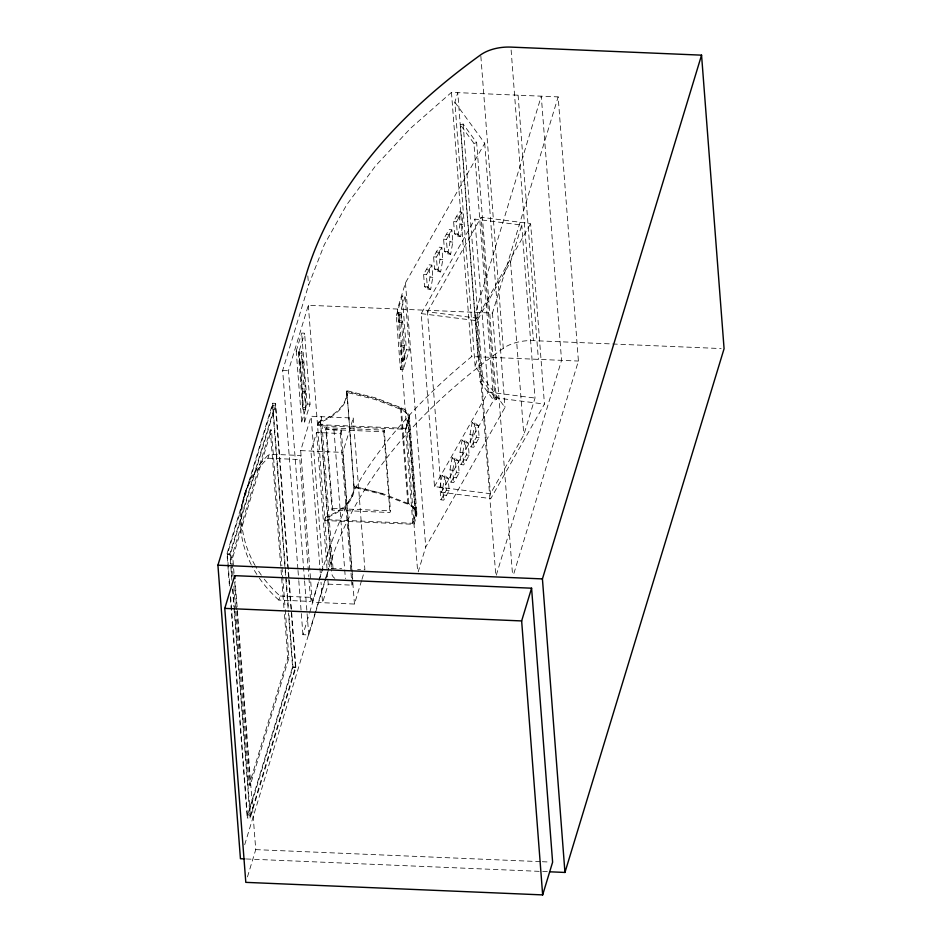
<?xml version="1.0" encoding="UTF-8"?>
<svg xmlns="http://www.w3.org/2000/svg" width="942" height="942" viewBox="0 0 942 942"><rect width="100%" height="100%" fill="white"/><g stroke="black" fill="none" stroke-linecap="round" stroke-linejoin="round"><path stroke-width="0.71" stroke-dasharray="4.71 3.53" d="M427.833 289.159L429.999 277.019L429.057 264.784L431.86 265.138L432.79 277.372L430.624 289.512L427.833 289.159L424.536 286.627L423.606 274.393L429.057 264.784M437.842 271.531L439.996 259.391L439.066 247.157L441.857 247.522L442.799 259.745L440.632 271.897L437.842 271.531L434.545 269L433.603 256.777L439.066 247.157M447.839 253.916L450.005 241.764L449.063 229.542L451.866 229.895L452.796 242.129L450.641 254.269L447.839 253.916L444.553 251.384L443.611 239.15L449.063 229.542M457.847 236.289L460.014 224.149L459.072 211.915L461.863 212.268L462.805 224.502L460.638 236.654L457.847 236.289L454.55 233.757L453.62 221.523L459.072 211.915M439.961 487.567L442.128 475.416L444.918 475.781L448.215 478.312L449.157 490.535L443.694 500.155L440.903 499.79L439.961 487.567L442.752 487.921L443.694 500.155M442.752 487.921L444.918 475.781M449.97 469.94L452.125 457.8L454.927 458.153L458.212 460.685L459.154 472.919L453.703 482.528L450.9 482.174L449.97 469.94L452.761 470.293L453.703 482.528M452.761 470.293L454.927 458.153M459.967 452.325L462.133 440.173L464.924 440.538L468.221 443.07L469.163 455.292L463.7 464.912L460.909 464.547L459.967 452.325L462.769 452.678L463.7 464.912M462.769 452.678L464.924 440.538M469.976 434.698L472.142 422.558L474.933 422.911L478.23 425.443L479.16 437.677L473.708 447.285L470.906 446.932L469.976 434.698L472.766 435.051L473.708 447.285M472.766 435.051L474.933 422.911M244.378 495.186L245.603 491.147M229.424 585.924L226.963 553.814L272.709 403.235L275.606 403.364L289.053 578.506M297.896 569.003L282.659 370.5L308.552 285.261L324.307 244.696L346.703 204.779L375.54 165.863L410.559 128.277L451.465 92.375L558.147 96.885L578.412 361.057L513.166 575.833M229.613 583.487L227.375 554.296L272.521 405.684L275.429 405.814L288.641 578.023M231.873 580.213L229.86 553.943L275.606 403.364M231.956 576.316L230.272 554.426L275.429 405.814M233.086 576.21L231.626 557.217L270.295 429.952L271.449 429.999L281.882 565.848M304.466 579.46L288.452 370.748L308.34 305.279L492.466 313.062L558.147 96.885M234.016 573.337L232.792 557.264L271.449 429.999M296.224 351.072L301.699 333.068L304.596 333.197L310.036 404.13L304.572 422.134L301.675 422.016L296.224 351.072L299.132 351.201L304.596 333.197M299.839 363.588L300.345 361.952L303.242 362.069L305.491 391.425L305.62 409.381L302.723 409.252L298.402 352.991L298.908 351.354L301.805 351.484L302.735 363.706L299.839 363.588L298.908 351.354M251.231 564.611A126.216 102.749 16.9 0 1 267.964 458.201L269.188 454.162L301.063 455.516L299.839 459.555L308.811 576.563M305.62 409.381L301.299 353.12L301.805 351.484M302.735 363.706L303.242 362.069M302.723 409.252L302.594 391.307L300.345 361.952M301.675 422.016L307.139 404.012L301.699 333.068M361.551 580.684L354.451 604.058L312.32 602.279L300.686 450.617L311.131 416.246L353.25 418.036L364.895 569.686L357.63 569.38M407.992 420.144L405.507 428.327L412.867 524.258L415.351 516.075L407.992 420.144A24.468 13.541 -4.4 0 0 400.538 408.298L375.069 398.525L346.668 391.377A58.145 32.181 -4.4 0 1 318.243 422.169L317.501 424.607L406.661 428.375L409.146 420.191A25.646 14.189 -4.4 0 0 401.339 407.78L375.599 397.901L346.868 390.695L354.027 487.308A58.145 32.181 -4.4 0 1 325.602 518.1L324.86 520.537L414.021 524.305L416.517 516.122L409.146 420.191M318.314 423.146L317.572 425.584L405.578 429.305L408.063 421.121A24.468 13.541 -4.4 0 0 400.621 409.275L375.151 399.502L346.738 392.355A58.145 32.181 -4.4 0 1 318.314 423.146L318.243 422.169M333.021 568.344L321.387 416.682L320.386 419.955A16.662 9.22 -4.4 0 0 333.963 429.905L341.287 430.223L340.298 433.497L316.583 432.484L310.942 451.053L320.563 576.469M325.802 429.352L326.309 427.715L384.254 430.164L390.447 510.882L389.953 512.519L331.996 510.069L325.802 429.352L383.759 431.801L384.254 430.164M280.08 596.039L311.943 597.393L310.719 601.432L278.856 600.078L280.08 596.039A126.216 102.749 16.9 0 1 263.042 577.517M354.451 604.058L342.817 452.395L353.25 418.036M416.517 516.122A25.646 14.189 -4.4 0 0 408.698 503.711L382.358 493.478L353.945 486.331A58.145 32.181 -4.4 0 1 325.532 517.123L324.79 519.56L412.796 523.281L415.281 515.097A24.468 13.541 -4.4 0 0 407.827 503.252M475.133 366.391L454.868 102.207L457.777 92.634L478.041 356.818L475.133 366.391L504.983 407.439L425.737 547.043L418.201 571.853M331.996 510.069L332.502 508.433L326.309 427.715M285.238 609.662L288.935 657.869L250.278 785.122L249.112 785.075L287.781 657.822L284.307 612.536M454.868 102.207L484.718 143.255L405.46 282.859L397.5 309.047L417.671 571.77M396.299 315.594L402.269 295.953L405.166 296.082L409.299 349.894L403.329 369.535L400.432 369.417L396.299 315.594L399.208 315.723L405.166 296.082M398.442 312.65L397.948 314.287L400.845 314.404L401.351 312.768L398.442 312.65L399.196 322.435L402.093 322.553L402.599 320.916L399.691 320.798L399.196 322.435M288.747 579.483L295.47 667.054L250.325 815.666L247.416 815.548L292.573 666.936L288.429 612.936M312.32 602.279L322.765 567.908L311.131 416.246M289.159 579.966L295.882 667.537L250.136 818.115L247.24 817.997L292.986 667.419L288.617 610.498M315.075 614.031L308.729 634.932L302.935 634.684L309.294 613.725M309.718 612.324C324.119 562.833 338.39 512.495 366.98 468.963C395.699 426.137 431.919 389.117 471.73 356.547L578.412 361.057M244.708 844.703L325.261 579.554M325.697 578.153L328.676 568.332M329.099 566.919L329.959 564.117C358.808 473.649 427.727 402.693 503.275 348.328A32.405 17.933 -4.4 0 1 533.419 340.639L611.146 343.912M315.499 612.641L324.802 581.991M325.226 580.602L328.193 570.852M346.868 390.695L354.027 487.308L382.428 494.456L407.91 504.229A24.468 13.541 -4.4 0 1 415.351 516.075M316.583 432.484L328.216 584.146L322.576 602.715L321.01 582.297M404.471 345.373L404.907 359.243L404.412 360.88L401.516 360.762L401.08 346.892L401.575 345.255L404.471 345.373L402.599 320.916M400.432 369.417L406.402 349.776L402.269 295.953M247.463 876.896L255.741 849.625L235.17 581.52M328.216 584.146L351.931 585.147L352.932 581.873M361.975 579.318L364.472 571.064M421.239 313.615L477.147 320.751L510.54 261.911L521.738 225.079L474.886 219.097L421.239 313.615L434.509 486.578L490.417 493.714L523.823 434.874L535.009 398.042L521.738 225.079M496.304 575.126L561.55 360.35L541.285 96.166L475.604 312.344L495.763 575.067M430.624 289.512L427.338 286.98L426.396 274.758L431.86 265.138M440.632 271.897L437.335 269.365L436.405 257.131L441.857 247.522M450.641 254.269L447.344 251.738L446.402 239.504L451.866 229.895M460.638 236.654L457.353 234.111L456.411 221.888L461.863 212.268M427.48 311.79L481.127 217.272L530.605 223.595L544.452 404.071L490.794 498.589L441.327 492.266L427.48 311.79L476.946 318.113L530.605 223.595M434.509 486.578L488.168 392.06L474.886 219.097M441.327 492.266L494.986 397.748L481.127 217.272M440.903 499.79L446.355 490.181L445.413 477.947L442.128 475.416M450.9 482.174L456.364 472.566L455.422 460.332L452.125 457.8M460.909 464.547L466.361 454.939L465.43 442.705L462.133 440.173M470.906 446.932L476.369 437.312L475.427 425.089L472.142 422.558M460.402 124.791L463.134 124.05L476.664 142.654L496.375 399.502L493.643 400.232L480.114 381.628L460.402 124.791L473.932 143.396L493.643 400.232M473.932 143.396L476.664 142.654M480.114 381.628L482.846 380.898L496.375 399.502M612.618 343.983L721.148 348.564M401.08 346.892L403.977 347.009M406.402 349.776L409.299 349.894M298.402 352.991L301.299 353.12M402.01 359.126L404.907 359.243M282.659 370.5L288.452 370.748M302.594 391.307L305.491 391.425M302.099 392.944L304.996 393.061M307.139 404.012L310.036 404.13M303.218 407.615L306.115 407.745M300.686 450.617L342.817 452.395M267.964 458.201L299.839 459.555M332.502 508.433L390.447 510.882M226.963 553.814L229.86 553.943M227.375 554.296L230.272 554.426M231.626 557.217L232.792 557.264M331.478 568.273L341.71 568.709M287.781 657.822L288.935 657.869M292.573 666.936L295.47 667.054M292.986 667.419L295.882 667.537M255.741 849.625L540.849 861.671M542.321 861.73L549.669 862.036M246.321 858.974L547.337 871.691M456.34 216.719L459.143 217.084M453.62 221.523L456.411 221.888M460.014 224.149L462.805 224.502M454.55 233.757L457.353 234.111M446.343 234.346L449.134 234.699M443.611 239.15L446.402 239.504M450.005 241.764L452.796 242.129M444.553 251.384L447.344 251.738M436.334 251.961L439.125 252.326M433.603 256.777L436.405 257.131M439.996 259.391L442.799 259.745M434.545 269L437.335 269.365M426.326 269.589L429.128 269.942M423.606 274.393L426.396 274.758M429.999 277.019L432.79 277.372M424.536 286.627L427.338 286.98M488.168 392.06L535.009 398.042M494.986 397.748L544.452 404.071M475.427 425.089L478.23 425.443M476.369 437.312L479.16 437.677M473.638 442.128L476.44 442.481M465.43 442.705L468.221 443.07M466.361 454.939L469.163 455.292M463.641 459.743L466.431 460.096M455.422 460.332L458.212 460.685M456.364 472.566L459.154 472.919M453.632 477.37L456.423 477.724M445.413 477.947L448.215 478.312M446.355 490.181L449.157 490.535M443.623 494.986L446.426 495.351M354.227 486.637L382.958 493.832M518.1 95.189L538.377 359.373M511.117 50.02L533.419 340.639M510.54 261.911L523.823 434.874M480.856 56.261L503.275 348.328M484.718 143.255L504.983 407.439M492.466 313.062L512.625 575.786M463.134 124.05L482.846 380.898M476.946 318.113L490.794 498.589M451.465 92.375L471.73 356.547M405.46 282.859L425.737 547.043M401.351 312.768L402.093 322.553M409.44 416.658L416.8 512.589M400.845 314.404L404.412 360.88M408.263 416.776L415.634 512.707M399.208 315.723L403.329 369.535M401.339 407.78L408.698 503.711M400.538 408.298L407.91 504.229M383.759 431.801L389.953 512.519M341.287 430.223L352.708 578.965M340.298 433.497L351.931 585.147M333.963 429.905L344.595 568.438M344.713 569.898L345.384 578.647M320.386 419.955L331.808 568.697M320.221 422.381L331.631 571.123M307.834 275.924L308.552 285.261M328.829 549.445L329.959 564.117M325.532 517.123L325.602 518.1M308.34 305.279L328.617 569.463M299.132 351.201L304.572 422.134M308.929 578.023L310.719 601.432M304.584 580.92L308.729 634.932M298.002 570.463L298.673 579.224M298.791 580.684L302.935 634.684M272.709 403.235L285.932 575.468M286.038 576.928L288.499 609.038M272.521 405.684L285.073 569.145M285.179 570.605L288.323 611.476M281.988 567.308L285.132 608.202M270.295 429.952L280.94 568.721M281.057 570.181L284.19 611.075M234.688 582.097L236.819 609.851M236.937 611.311L250.278 785.122M233.875 586.43L235.665 609.804M235.771 611.264L249.112 785.075M232.957 589.457L234.523 609.886M234.64 611.346L250.325 815.666M232.544 588.962L233.887 606.483M234.005 607.943L250.136 818.115M230.625 596.627L247.416 815.548M230.319 597.605L247.24 817.997M334.846 578.364A16.662 9.22 -4.4 0 1 331.855 574.031M261.346 575.197A126.216 102.749 16.9 0 1 255.859 566.766M255.141 565.541A126.216 102.749 16.9 0 1 269.188 454.162M278.856 600.078A126.216 102.749 16.9 0 1 257.672 575.668M256.883 574.467A126.216 102.749 16.9 0 1 251.879 565.859"/><path stroke-width="1.41" d="M244.849 858.916L240.445 858.727L217.92 565.188L307.433 270.589C336.27 180.122 405.201 109.154 480.75 54.801A32.405 17.933 -4.4 0 1 510.894 47.1L701.554 55.154L724.08 348.693L564.953 872.445L550.269 871.821M224.773 608.391L234.723 575.656L531.582 588.197L552.613 862.166L542.663 894.9L245.803 882.36L224.773 608.391L521.644 620.931L531.582 588.197M564.953 872.445L542.427 578.906L701.554 55.154M217.92 565.188L542.427 578.906M521.644 620.931L542.663 894.9M234.723 575.656L234.947 578.588"/></g></svg>
